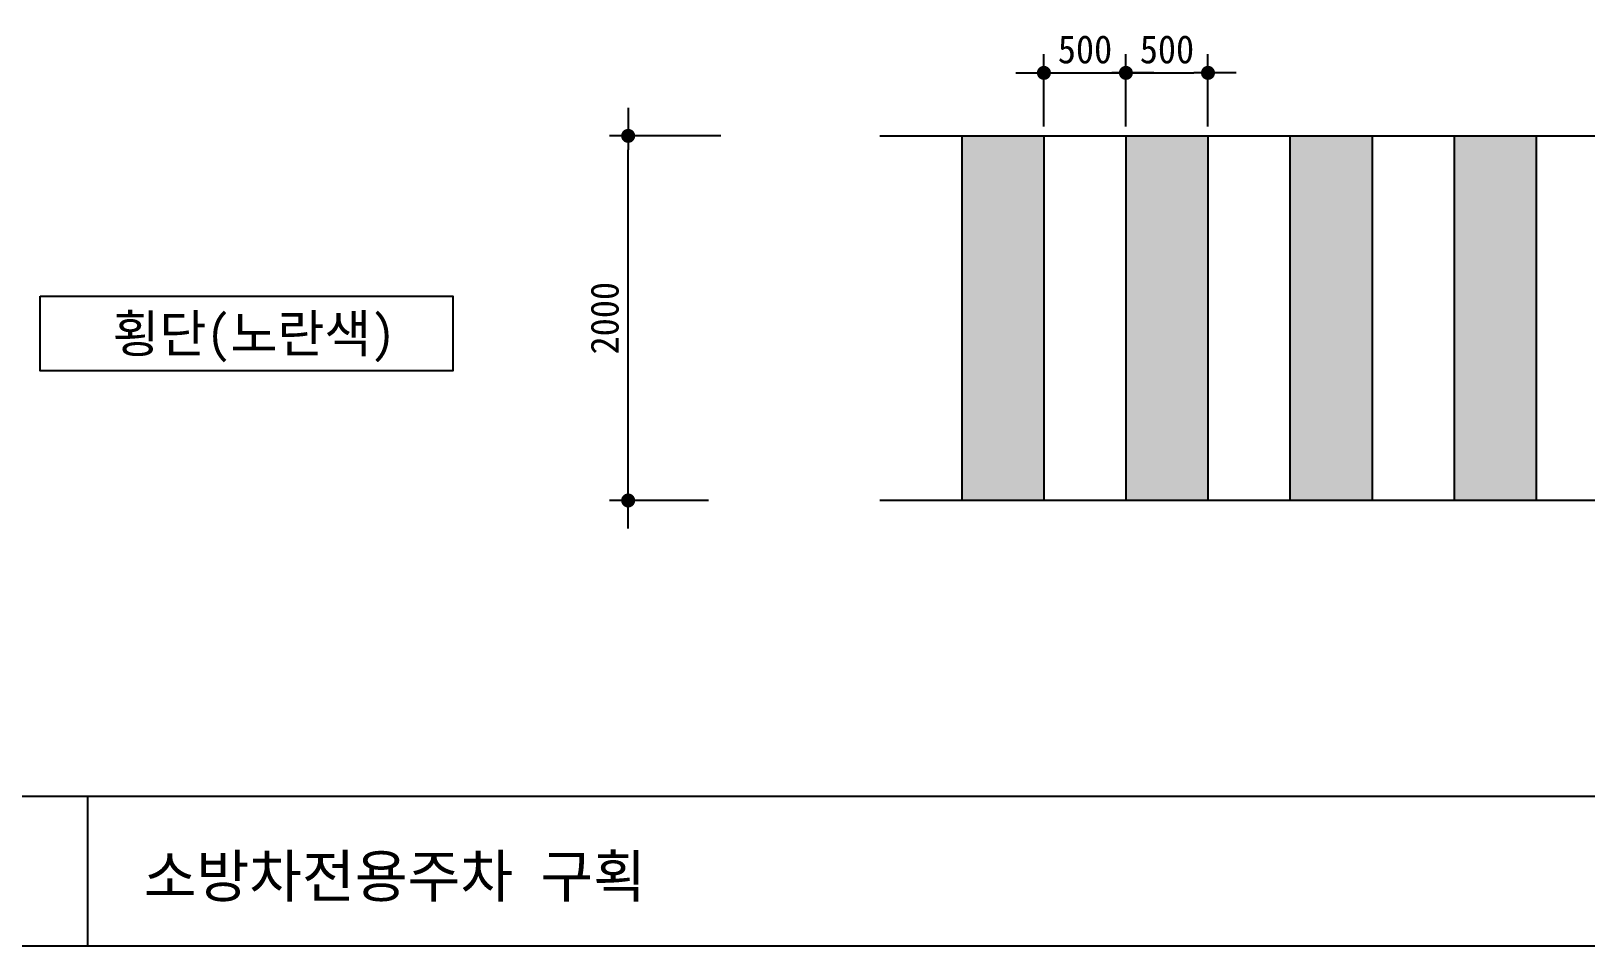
# Model space of a CAD drawing. Header units: millimetres. Extents: x 2191764 to 2208036, y 1085119 to 1090481.
# Drawn here: x 2195508 to 2197171, y 1088526 to 1089504 of the extents above; entities that cross this region are included whole.
import ezdxf
from ezdxf.enums import TextEntityAlignment as Align

# ---------------------------------------------------------------- set-up
doc = ezdxf.new("R2010")
doc.units = ezdxf.units.MM
doc.header["$LTSCALE"] = 10
doc.header["$PDSIZE"] = -10
doc.layers.get('0').update_dxf_attribs({"linetype": 'CONTINUOUS'})
doc.layers.get('Defpoints').update_dxf_attribs({"color": 153, "linetype": 'CONTINUOUS'})
for name, color, linetype, lineweight in [('A-DIMS', 7, 'CONTINUOUS', 25), ('A-ELEV-LIN2', 7, 'CONTINUOUS', 25), ('A-MKXS-TEXT1', 3, 'CONTINUOUS', 25), ('A-XXXX-TABL', 7, 'CONTINUOUS', 25)]:
    doc.layers.add(name, color=color, linetype=linetype, lineweight=lineweight)
for name, color, linetype in [('A-XXXX-SOLD', 252, 'CONTINUOUS'), ('COL', 2, 'CONTINUOUS'), ('보행통로', 253, 'CONTINUOUS')]:
    doc.layers.add(name, color=color, linetype=linetype)
doc.styles.add('HY울릉도L', font='')
doc.styles.add('돋움체', font='')
doc.styles.get('HY울릉도L').set_extended_font_data('HYwulM')
doc.styles.get('돋움체').set_extended_font_data('DotumChe')
doc.dimstyles.new('CDIM', dxfattribs={"dimtxt": 3, "dimasz": 1.5, "dimexe": 2, "dimexo": 1, "dimgap": 1, "dimtad": 1, "dimdec": 0, "dimrnd": 0.5, "dimzin": 0, "dimdsep": 32, "dimlunit": 6, "dimtxsty": 'HY울릉도L', "dimblk1": '_CIDOT', "dimblk2": '_CIDOT', "dimsah": 1, "dimcen": 5.5, "dimclrd": 2, "dimclre": 2, "dimclrt": 7, "dimadec": 0, "dimazin": 0, "dimtfac": 1, "dimtdec": 0, "dimtix": 1, "dimtmove": 2, "dimatfit": 1, "dimldrblk": '_CIDOT', "dimfxl": 1, "dimtolj": 1, "dimtzin": 0, "dimlwd": -1, "dimarcsym": 0})

# ---------------------------------------------------------------- blocks, each defined once
blk = doc.blocks.new('_CIDOT')
at = {"color": 0, "linetype": 'ByBlock'}
blk.add_line((2, 0), (-1, 0), dxfattribs=at)
at = {"color": 0, "linetype": 'ByBlock', "const_width": 0.5}
blk.add_lwpolyline([(-0.25, 0, 1), (0.25, 0, 1)], format="xyb", close=True, dxfattribs=at)
blk = doc.blocks.new('*D105')
at = {"layer": 'A-DIMS', "lineweight": -2, "transparency": 16777216}
for p, q in [((2196591.5, 1089402.1), (2196591.5, 1089479.5)), ((2196679.2, 1089402.1), (2196679.2, 1089479.5))]:
    blk.add_line(p, q, dxfattribs=at)
at = {"layer": 'A-DIMS', "transparency": 16777216}
blk.add_line((2196606.5, 1089459.5), (2196664.2, 1089459.5), dxfattribs=at)
at = {"layer": 'Defpoints', "color": 0, "transparency": 16777216}
for p in [(2196679.2, 1089459.5), (2196591.5, 1089392.1), (2196679.2, 1089392.1)]:
    blk.add_point(p, dxfattribs=at)
at = {"layer": 'A-DIMS', "transparency": 16777216, "xscale": 15, "yscale": 15, "zscale": 15, "rotation": 180}
blk.add_blockref('_CIDOT', (2196591.5, 1089459.5), dxfattribs=at)
at = {"layer": 'A-DIMS', "transparency": 16777216, "xscale": 15, "yscale": 15, "zscale": 15}
blk.add_blockref('_CIDOT', (2196679.2, 1089459.5), dxfattribs=at)
at = {"layer": 'A-DIMS', "color": 3, "transparency": 16777216, "insert": (2196635.4, 1089484.5), "char_height": 30, "attachment_point": 5, "style": '돋움체'}
blk.add_mtext('\\A1;500', dxfattribs=at)
blk = doc.blocks.new('*D106')
at = {"layer": 'A-DIMS', "lineweight": -2, "transparency": 16777216}
for p, q in [((2196679.2, 1089402.1), (2196679.2, 1089479.5)), ((2196767, 1089402.1), (2196767, 1089479.5))]:
    blk.add_line(p, q, dxfattribs=at)
at = {"layer": 'A-DIMS', "transparency": 16777216}
blk.add_line((2196694.2, 1089459.5), (2196752, 1089459.5), dxfattribs=at)
at = {"layer": 'Defpoints', "color": 0, "transparency": 16777216}
for p in [(2196767, 1089459.5), (2196679.2, 1089392.1), (2196767, 1089392.1)]:
    blk.add_point(p, dxfattribs=at)
at = {"layer": 'A-DIMS', "transparency": 16777216, "xscale": 15, "yscale": 15, "zscale": 15, "rotation": 180}
blk.add_blockref('_CIDOT', (2196679.2, 1089459.5), dxfattribs=at)
at = {"layer": 'A-DIMS', "transparency": 16777216, "xscale": 15, "yscale": 15, "zscale": 15}
blk.add_blockref('_CIDOT', (2196767, 1089459.5), dxfattribs=at)
at = {"layer": 'A-DIMS', "color": 3, "transparency": 16777216, "insert": (2196723.1, 1089484.5), "char_height": 30, "attachment_point": 5, "style": '돋움체'}
blk.add_mtext('\\A1;500', dxfattribs=at)
blk = doc.blocks.new('*D108')
at = {"layer": 'A-DIMS', "lineweight": -2, "transparency": 16777216}
for p, q in [((2196245.8, 1089392.1), (2196126.7, 1089392.1)), ((2196232.5, 1089002.1), (2196126.7, 1089002.1))]:
    blk.add_line(p, q, dxfattribs=at)
at = {"layer": 'A-DIMS', "transparency": 16777216}
blk.add_line((2196146.7, 1089017.1), (2196146.7, 1089377.1), dxfattribs=at)
at = {"layer": 'Defpoints', "color": 0, "transparency": 16777216}
for p in [(2196146.7, 1089392.1), (2196255.8, 1089392.1), (2196242.5, 1089002.1)]:
    blk.add_point(p, dxfattribs=at)
at = {"layer": 'A-DIMS', "transparency": 16777216, "xscale": 15, "yscale": 15, "zscale": 15}
for p, rotation in [((2196146.7, 1089392.1), 90), ((2196146.7, 1089002.1), 270)]:
    blk.add_blockref('_CIDOT', p, dxfattribs=dict(at, rotation=rotation))
at = {"layer": 'A-DIMS', "color": 3, "transparency": 16777216, "insert": (2196121.7, 1089197.1), "char_height": 30, "attachment_point": 5, "rotation": 90, "style": '돋움체'}
blk.add_mtext('\\A1;2000', dxfattribs=at)

msp = doc.modelspace()

# ---------------------------------------------------------------- hatches: boundary and pattern name
at = {"layer": 'A-XXXX-SOLD'}
for points in [[(2196591.49, 1089392.07), (2196503.74, 1089392.07), (2196503.74, 1089002.07), (2196591.49, 1089002.07)], [(2196766.99, 1089392.07), (2196679.24, 1089392.07), (2196679.24, 1089002.07), (2196766.99, 1089002.07)], [(2196942.49, 1089392.07), (2196854.74, 1089392.07), (2196854.74, 1089002.07), (2196942.49, 1089002.07)], [(2197117.99, 1089392.07), (2197030.24, 1089392.07), (2197030.24, 1089002.07), (2197117.99, 1089002.07)]]:
    msp.add_hatch(color=256, dxfattribs=at).paths.add_polyline_path(points)

# ---------------------------------------------------------------- linework, layer by layer
at = {"layer": 'A-ELEV-LIN2'}
msp.add_lwpolyline([(2195517.6, 1089220.63), (2195959.23, 1089220.63), (2195959.23, 1089140.63), (2195517.6, 1089140.63)], close=True, dxfattribs=at)
at = {"layer": 'A-XXXX-TABL'}
for p, q in [((2191763.83, 1088685.67), (2198951.33, 1088685.67)), ((2191763.83, 1088525.67), (2198951.33, 1088525.67))]:
    msp.add_line(p, q, dxfattribs=at)
at = {"layer": 'COL', "color": 7}
msp.add_line((2195568.38, 1088685.67), (2195568.38, 1088525.67), dxfattribs=at)
at = {"layer": '보행통로'}
for p, q in [((2196415.99, 1089392.07), (2198083.24, 1089392.07)), ((2196503.74, 1089392.07), (2196503.74, 1089002.07)), ((2196591.49, 1089392.07), (2196591.49, 1089002.07)), ((2196679.24, 1089392.07), (2196679.24, 1089002.07)), ((2196766.99, 1089392.07), (2196766.99, 1089002.07)), ((2196854.74, 1089392.07), (2196854.74, 1089002.07)), ((2196942.49, 1089392.07), (2196942.49, 1089002.07)), ((2197030.24, 1089392.07), (2197030.24, 1089002.07)), ((2197117.99, 1089392.07), (2197117.99, 1089002.07)), ((2198083.24, 1089002.07), (2196415.99, 1089002.07))]:
    msp.add_line(p, q, dxfattribs=at)
msp.add_lwpolyline([(2198083.24, 1089002.07), (2196415.99, 1089002.07)], dxfattribs=at)

# ---------------------------------------------------------------- texts
at = {"layer": 'A-MKXS-TEXT1', "style": '돋움체'}
msp.add_text('횡단(노란색)', height=40, dxfattribs=at).set_placement((2195746.34, 1089180.63), align=Align.MIDDLE_CENTER)
msp.add_text('소방차전용주차 구획', height=45, dxfattribs=at).set_placement((2195628.38, 1088600.26), align=Align.MIDDLE_LEFT)

# ---------------------------------------------------------------- dimensions: what is measured, and where the dimension line sits
at = {"layer": 'A-DIMS'}
for base, p1, p2, picture, middle in [((2196679.24, 1089459.48), (2196591.49, 1089392.07), (2196679.24, 1089392.07), '*D105', (2196635.36, 1089484.5)), ((2196766.99, 1089459.48), (2196679.24, 1089392.07), (2196766.99, 1089392.07), '*D106', (2196723.11, 1089484.5))]:
    dim = msp.add_linear_dim(base=base, p1=p1, p2=p2, text='500', dimstyle='CDIM', override={"dimscale": 10, "dimtxsty": '돋움체', "dimclrd": 256, "dimclre": 256, "dimclrt": 3}, dxfattribs=at)
    dim.commit()
    dim.dimension.update_dxf_attribs({"geometry": picture, "text_midpoint": middle})
dim = msp.add_linear_dim(base=(2196146.7, 1089392.07), p1=(2196242.54, 1089002.07), p2=(2196255.84, 1089392.07), angle=90, text='2000', dimstyle='CDIM', override={"dimscale": 10, "dimtxsty": '돋움체', "dimclrd": 256, "dimclre": 256, "dimclrt": 3}, dxfattribs=at)
dim.commit()
dim.dimension.update_dxf_attribs({"geometry": '*D108', "text_midpoint": (2196121.68, 1089197.07)})

doc.saveas('drawing.dxf')
